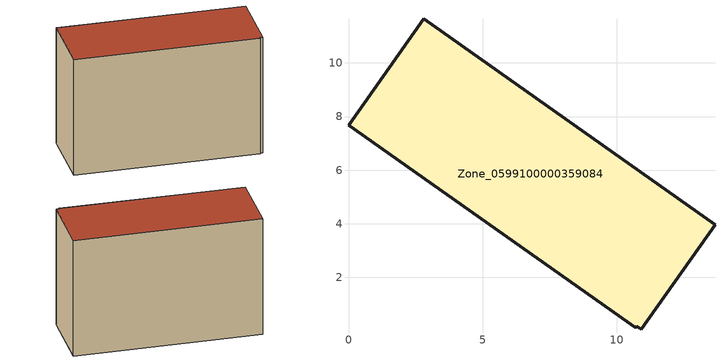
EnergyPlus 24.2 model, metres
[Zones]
Zone_0599100000359084
 floor ground (C_G): 10.91,0.06 10.75,0.18 10.71,0.11 0,7.68 2.8,11.65 13.68,3.97 z3.73
 wall outside (C_F): 13.68,3.97 2.8,11.65 0,7.68 10.71,0.11 10.75,0.18 10.91,0.06 13.68,3.97 z3.73:12.58
 roof outside (C_R): 10.75,0.18 10.91,0.06 13.68,3.97 2.8,11.65 0,7.68 10.71,0.11 z12.58
[BUILDING]
Pand.0599100000359084: North Axis=0; Terrain=City; Loads Convergence Tolerance Value=0.04; Temperature Convergence Tolerance Value=0.4; Solar Distribution=FullExterior; Maximum Number of Warmup Days=25; Minimum Number of Warmup Days=1
[Site:Location]
Rotterdam.The.Hague.AP_ZH_NLD Design_Conditions: Latitude=51.96; Longitude=4.45; Time Zone=1; Elevation=-4.5
[SITE:GROUNDTEMPERATURE:BUILDINGSURFACE]
18, 18, 18, 18, 18, 18, 18, 18, 18, 18, 18, 18
[MATERIAL] Thermal Absorptance=0.9; Solar Absorptance=0.7; Visible Absorptance=0.7
Name | Roughness | Thickness | Conductivity | Density | Specific Heat
G.TI.1992-2005 | MediumSmooth | 0.15 | 0.06 | 540 | 1210
F.TI.1992-2005 | Rough | 0.3 | 0.12 | 1920 | 840
R.TI.1992-2005 | MediumRough | 0.2 | 0.08 | 1500 | 1000
[CONSTRUCTION]
C_G: G.TI.1992-2005
C_F: F.TI.1992-2005
C_R: R.TI.1992-2005
[ZONE]
Zone_0599100000359084: Type=1; Multiplier=1; Ceiling Height=Autocalculate; Volume=Autocalculate; Floor Area=autocalculate; Part of Total Floor Area=Yes
[ZONEINFILTRATION:DESIGNFLOWRATE]
Infil_Zone_0599100000359084: Zone or ZoneList or Space or SpaceList=Zone_0599100000359084; Schedule=AlwaysOn; Design Flow Rate Calculation Method=Flow/Area; Flow Rate per Floor Area=0.0015; Constant Term Coefficient=1; Temperature Term Coefficient=0; Velocity Term Coefficient=0; Velocity Squared Term Coefficient=0
[HVACTEMPLATE:ZONE:IDEALLOADSAIRSYSTEM]
Zone_0599100000359084: Maximum Heating Supply Air Temperature=50; Minimum Cooling Supply Air Temperature=13; Maximum Heating Supply Air Humidity Ratio=0.0156; Minimum Cooling Supply Air Humidity Ratio=0.0077; Heating Limit=NoLimit; Cooling Limit=NoLimit; Dehumidification Control Type=ConstantSensibleHeatRatio; Cooling Sensible Heat Ratio=0.7; Dehumidification Setpoint=60; Humidification Control Type=None; Humidification Setpoint=30; Outdoor Air Method=None; Outdoor Air Flow Rate per Person=0.00944; Outdoor Air Flow Rate per Zone Floor Area=0; Outdoor Air Flow Rate per Zone=0; Demand Controlled Ventilation Type=None; Outdoor Air Economizer Type=NoEconomizer; Heat Recovery Type=None; Sensible Heat Recovery Effectiveness=0.7; Latent Heat Recovery Effectiveness=0.65
[ZONECONTROL:THERMOSTAT]
ThermostatControl_Zone_0599100000359084: Zone or ZoneList=Zone_0599100000359084; Control Type Schedule=DualSetpointControlType; Control 1=Thermostat_Zone_0599100000359084; Temperature Difference Between Cutout And Setpoint=0
[THERMOSTATSETPOINT:DUALSETPOINT]
Thermostat_Zone_0599100000359084: Heating Setpoint Temperature Schedule=HeatingSetpoint_Zone_0599100000359084; Cooling Setpoint Temperature Schedule=CoolingSetpoint_Zone_0599100000359084
[SCHEDULE:COMPACT]
HeatingSetpoint_Zone_0599100000359084: Through: 12/31, For: AllDays, Until: 24:00, 21
CoolingSetpoint_Zone_0599100000359084: Through: 12/31, For: AllDays, Until: 24:00, 24
DualSetpointControlType: Through: 12/31, For: AllDays, Until: 24:00, 4
AlwaysOn: Through: 12/31, For: AllDays, Until: 24:00, 1
